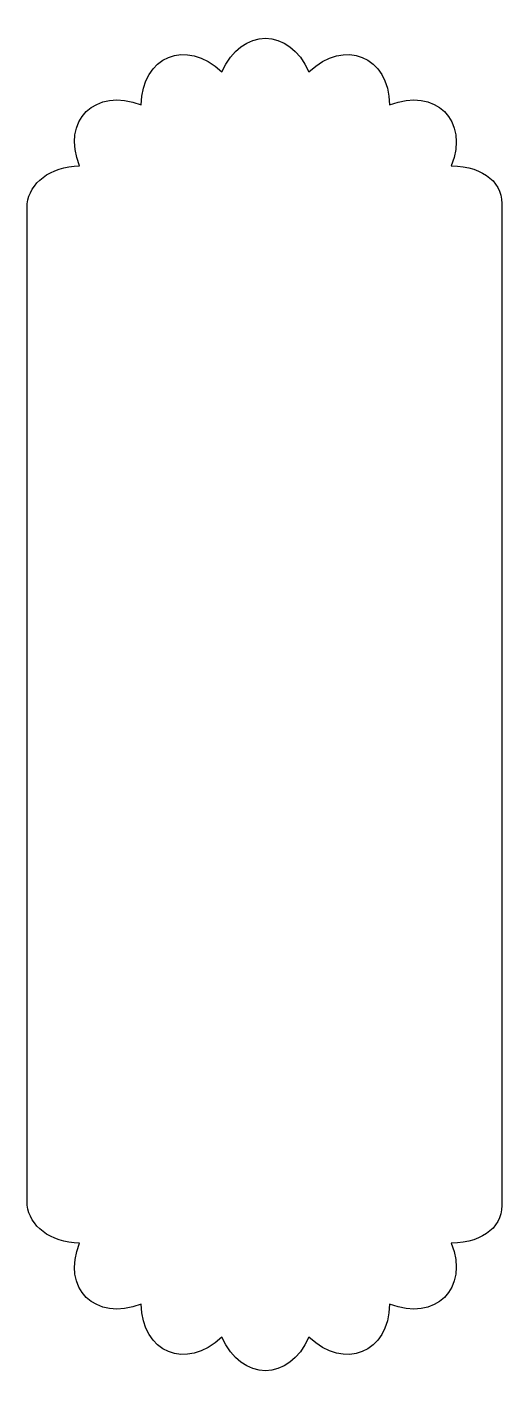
# Model space of a CAD drawing. Header units: centimetres. Extents: x -2.3 to 2.3, y -6.5 to 6.5.
import ezdxf

# ---------------------------------------------------------------- set-up
doc = ezdxf.new("R2010")
doc.units = ezdxf.units.CM
doc.header["$MEASUREMENT"] = 0
doc.layers.add('Camada 1', color=7, linetype='Continuous')

msp = doc.modelspace()

# ---------------------------------------------------------------- linework, layer by layer
at = {"layer": 'Camada 1'}
msp.add_open_spline([(2.26375, 0), (2.26375, 0), (2.26375, 0.0236), (2.26375, 0.0236), (2.26375, 0.0236), (2.26375, 0.0236), (2.26375, 4.74099), (2.26375, 4.74099), (2.26375, 4.74099), (2.26375, 4.74099), (2.26375, 4.74099), (2.26375, 4.74099), (2.26375, 4.74099), (2.2837, 4.97173), (2.10373, 5.13633), (1.78218, 5.14197), (1.78218, 5.14197), (1.9549, 5.57573), (1.63179, 5.8954), (1.1934, 5.72448), (1.1934, 5.72448), (1.18583, 6.19099), (0.76298, 6.36348), (0.42352, 6.03944), (0.42352, 6.03944), (0.2372, 6.46724), (-0.2209, 6.46724), (-0.40719, 6.03944), (-0.40719, 6.03944), (-0.74726, 6.36347), (-1.1697, 6.19099), (-1.1771, 5.72447), (-1.1771, 5.72447), (-1.61509, 5.89536), (-1.93921, 5.57569), (-1.76548, 5.14196), (-1.76548, 5.14196), (-2.04907, 5.13699), (-2.24097, 4.9752), (-2.26523, 4.78099), (-2.26523, 4.78099), (-2.26523, 4.78099), (-2.26523, 4.78099), (-2.26523, 4.78099), (-2.26523, 4.78099), (-2.26523, 4.78099), (-2.26523, 0), (-2.26523, 0), (-2.26523, 0), (-2.26523, 0), (-2.26523, -4.78099), (-2.26523, -4.78099), (-2.26523, -4.78099), (-2.26523, -4.78099), (-2.26523, -4.78099), (-2.26523, -4.78099), (-2.26523, -4.78099), (-2.24097, -4.97519), (-2.04907, -5.13696), (-1.76546, -5.14196), (-1.76546, -5.14196), (-1.93919, -5.57572), (-1.61507, -5.89539), (-1.17708, -5.72449), (-1.17708, -5.72449), (-1.1697, -6.191), (-0.74724, -6.36346), (-0.4072, -6.03942), (-0.4072, -6.03942), (-0.22091, -6.46725), (0.23722, -6.46725), (0.42351, -6.03942), (0.42351, -6.03942), (0.76297, -6.36346), (1.18583, -6.191), (1.19339, -5.72449), (1.19339, -5.72449), (1.63178, -5.89538), (1.95489, -5.57571), (1.78217, -5.14196), (1.78217, -5.14196), (2.10372, -5.13632), (2.28369, -4.97173), (2.26374, -4.74101), (2.26374, -4.74101), (2.26374, -4.74101), (2.26374, -4.74101), (2.26374, -4.74101), (2.26374, -4.74101), (2.26374, -4.74101), (2.26375, -0.0236), (2.26375, -0.0236), (2.26375, -0.0236), (2.26375, -0.0236), (2.26375, 0), (2.26375, 0)], degree=3, knots=[0, 0, 0, 0, 0.04, 0.04, 0.04, 0.04, 0.08, 0.08, 0.08, 0.08, 0.12, 0.12, 0.12, 0.12, 0.16, 0.16, 0.16, 0.16, 0.2, 0.2, 0.2, 0.2, 0.24, 0.24, 0.24, 0.24, 0.28, 0.28, 0.28, 0.28, 0.32, 0.32, 0.32, 0.32, 0.36, 0.36, 0.36, 0.36, 0.4, 0.4, 0.4, 0.4, 0.44, 0.44, 0.44, 0.44, 0.48, 0.48, 0.48, 0.48, 0.52, 0.52, 0.52, 0.52, 0.56, 0.56, 0.56, 0.56, 0.6, 0.6, 0.6, 0.6, 0.64, 0.64, 0.64, 0.64, 0.68, 0.68, 0.68, 0.68, 0.72, 0.72, 0.72, 0.72, 0.76, 0.76, 0.76, 0.76, 0.8, 0.8, 0.8, 0.8, 0.84, 0.84, 0.84, 0.84, 0.88, 0.88, 0.88, 0.88, 0.92, 0.92, 0.92, 0.92, 1, 1, 1, 1], dxfattribs=at)

doc.saveas('drawing.dxf')
